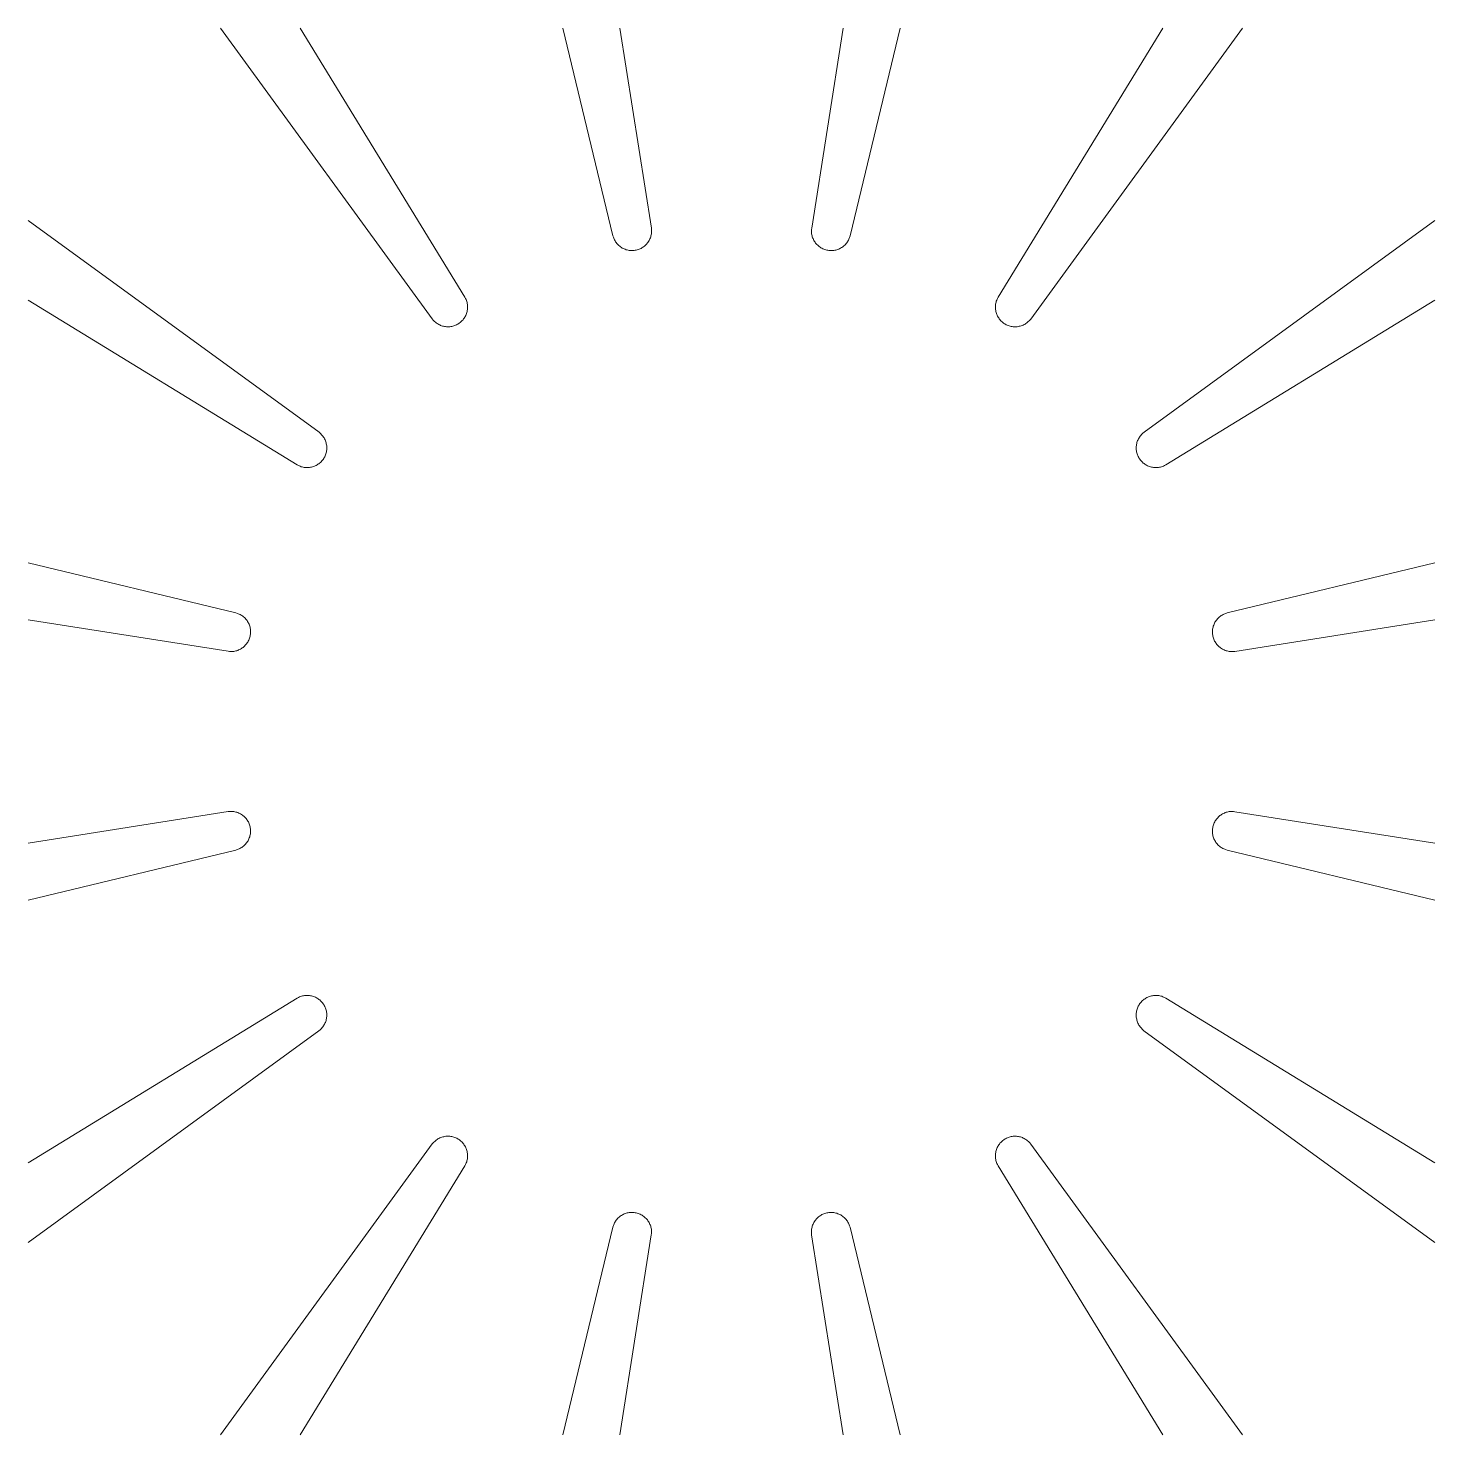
# Model space of a CAD drawing. Extents: x -21.5 to 21.5, y -21.5 to 21.5.
import ezdxf

# ---------------------------------------------------------------- set-up
doc = ezdxf.new("R2010")
doc.units = 0
doc.header["$MEASUREMENT"] = 0
doc.layers.add('Design', color=7, linetype='Continuous', lineweight=0)

msp = doc.modelspace()

# ---------------------------------------------------------------- linework, layer by layer
at = {"layer": 'Design', "linetype": 'Continuous', "lineweight": 0, "ltscale": 2, "flags": 128}
for points in [[(-15.616, 21.5), (-9.149, 12.615), (-9.119, 12.578), (-9.098, 12.555), (-9.076, 12.533), (-9.052, 12.512), (-9.028, 12.492), (-9.002, 12.474), (-8.975, 12.457), (-8.948, 12.442), (-8.92, 12.428), (-8.891, 12.415), (-8.862, 12.404), (-8.832, 12.395), (-8.801, 12.387), (-8.771, 12.381), (-8.74, 12.376), (-8.708, 12.373), (-8.677, 12.372), (-8.646, 12.372), (-8.614, 12.374), (-8.583, 12.377), (-8.552, 12.383), (-8.521, 12.389), (-8.491, 12.398), (-8.461, 12.408), (-8.432, 12.419), (-8.403, 12.432), (-8.376, 12.447), (-8.349, 12.463), (-8.322, 12.48), (-8.297, 12.499), (-8.273, 12.519), (-8.25, 12.54), (-8.228, 12.562), (-8.207, 12.586), (-8.187, 12.61), (-8.169, 12.636), (-8.152, 12.662), (-8.137, 12.69), (-8.123, 12.718), (-8.11, 12.747), (-8.099, 12.776), (-8.09, 12.806), (-8.082, 12.836), (-8.075, 12.867), (-8.071, 12.898), (-8.068, 12.93), (-8.066, 12.961), (-8.067, 12.992), (-8.069, 13.024), (-8.072, 13.055), (-8.077, 13.086), (-8.084, 13.117), (-8.092, 13.147), (-8.102, 13.177), (-8.114, 13.206), (-8.127, 13.234), (-8.148, 13.274), (-13.18, 21.5)], [(-5.154, 21.5), (-3.625, 15.155), (-3.612, 15.11), (-3.601, 15.081), (-3.589, 15.052), (-3.575, 15.024), (-3.56, 14.996), (-3.543, 14.97), (-3.525, 14.944), (-3.506, 14.919), (-3.485, 14.895), (-3.463, 14.873), (-3.44, 14.851), (-3.416, 14.831), (-3.391, 14.812), (-3.365, 14.795), (-3.338, 14.778), (-3.311, 14.764), (-3.282, 14.75), (-3.253, 14.739), (-3.223, 14.728), (-3.193, 14.72), (-3.162, 14.713), (-3.131, 14.707), (-3.1, 14.703), (-3.069, 14.701), (-3.038, 14.701), (-3.006, 14.702), (-2.975, 14.704), (-2.944, 14.709), (-2.913, 14.715), (-2.882, 14.722), (-2.852, 14.732), (-2.823, 14.742), (-2.794, 14.755), (-2.766, 14.768), (-2.738, 14.784), (-2.712, 14.8), (-2.686, 14.818), (-2.661, 14.838), (-2.637, 14.858), (-2.615, 14.88), (-2.593, 14.903), (-2.573, 14.927), (-2.554, 14.952), (-2.537, 14.978), (-2.521, 15.005), (-2.506, 15.033), (-2.492, 15.061), (-2.481, 15.09), (-2.47, 15.12), (-2.462, 15.15), (-2.455, 15.181), (-2.449, 15.212), (-2.445, 15.243), (-2.443, 15.274), (-2.443, 15.306), (-2.444, 15.337), (-2.448, 15.382), (-3.412, 21.5)], [(3.413, 21.5), (2.451, 15.389), (2.446, 15.342), (2.444, 15.311), (2.445, 15.279), (2.447, 15.248), (2.45, 15.217), (2.455, 15.186), (2.462, 15.155), (2.47, 15.125), (2.48, 15.095), (2.492, 15.066), (2.505, 15.037), (2.519, 15.01), (2.535, 14.982), (2.553, 14.956), (2.571, 14.931), (2.591, 14.907), (2.613, 14.884), (2.635, 14.862), (2.658, 14.841), (2.683, 14.821), (2.709, 14.803), (2.735, 14.786), (2.762, 14.771), (2.791, 14.757), (2.819, 14.744), (2.849, 14.733), (2.879, 14.724), (2.909, 14.716), (2.94, 14.709), (2.971, 14.705), (3.002, 14.702), (3.034, 14.7), (3.065, 14.701), (3.096, 14.703), (3.128, 14.706), (3.159, 14.711), (3.189, 14.718), (3.22, 14.726), (3.249, 14.736), (3.279, 14.748), (3.307, 14.761), (3.335, 14.775), (3.362, 14.791), (3.388, 14.809), (3.414, 14.827), (3.438, 14.847), (3.461, 14.869), (3.483, 14.891), (3.504, 14.914), (3.523, 14.939), (3.542, 14.965), (3.558, 14.991), (3.574, 15.018), (3.588, 15.047), (3.6, 15.075), (3.611, 15.105), (3.625, 15.148), (5.155, 21.5)], [(13.181, 21.5), (8.153, 13.28), (8.131, 13.238), (8.117, 13.21), (8.106, 13.181), (8.095, 13.151), (8.087, 13.121), (8.08, 13.09), (8.074, 13.059), (8.07, 13.028), (8.068, 12.997), (8.068, 12.966), (8.069, 12.934), (8.072, 12.903), (8.076, 12.872), (8.082, 12.841), (8.089, 12.81), (8.099, 12.78), (8.109, 12.751), (8.122, 12.722), (8.135, 12.694), (8.151, 12.666), (8.167, 12.64), (8.185, 12.614), (8.205, 12.589), (8.225, 12.565), (8.247, 12.543), (8.27, 12.521), (8.294, 12.501), (8.319, 12.482), (8.345, 12.465), (8.372, 12.448), (8.4, 12.434), (8.428, 12.42), (8.457, 12.409), (8.487, 12.398), (8.517, 12.39), (8.548, 12.383), (8.579, 12.377), (8.61, 12.373), (8.641, 12.371), (8.673, 12.371), (8.704, 12.372), (8.735, 12.374), (8.767, 12.379), (8.797, 12.385), (8.828, 12.392), (8.858, 12.402), (8.887, 12.412), (8.916, 12.425), (8.945, 12.438), (8.972, 12.454), (8.999, 12.47), (9.024, 12.488), (9.049, 12.508), (9.073, 12.528), (9.096, 12.55), (9.117, 12.573), (9.146, 12.608), (15.617, 21.5)], [(-21.5, 13.181), (-13.28, 8.153), (-13.238, 8.131), (-13.21, 8.117), (-13.181, 8.106), (-13.151, 8.095), (-13.121, 8.087), (-13.09, 8.08), (-13.059, 8.074), (-13.028, 8.07), (-12.997, 8.068), (-12.966, 8.068), (-12.934, 8.069), (-12.903, 8.072), (-12.872, 8.076), (-12.841, 8.082), (-12.81, 8.089), (-12.78, 8.099), (-12.751, 8.109), (-12.722, 8.122), (-12.694, 8.135), (-12.666, 8.151), (-12.64, 8.167), (-12.614, 8.185), (-12.589, 8.205), (-12.565, 8.225), (-12.543, 8.247), (-12.521, 8.27), (-12.501, 8.294), (-12.482, 8.319), (-12.465, 8.345), (-12.448, 8.372), (-12.434, 8.4), (-12.42, 8.428), (-12.409, 8.457), (-12.398, 8.487), (-12.39, 8.517), (-12.383, 8.548), (-12.377, 8.579), (-12.373, 8.61), (-12.371, 8.641), (-12.371, 8.673), (-12.372, 8.704), (-12.374, 8.735), (-12.379, 8.767), (-12.385, 8.797), (-12.392, 8.828), (-12.402, 8.858), (-12.412, 8.887), (-12.425, 8.916), (-12.438, 8.945), (-12.454, 8.972), (-12.47, 8.999), (-12.488, 9.024), (-12.508, 9.049), (-12.528, 9.073), (-12.55, 9.096), (-12.573, 9.117), (-12.608, 9.146), (-21.5, 15.617)], [(21.5, 15.616), (12.615, 9.149), (12.578, 9.119), (12.555, 9.098), (12.533, 9.076), (12.512, 9.052), (12.492, 9.028), (12.474, 9.002), (12.457, 8.975), (12.442, 8.948), (12.428, 8.92), (12.415, 8.891), (12.404, 8.862), (12.395, 8.832), (12.387, 8.801), (12.381, 8.771), (12.376, 8.74), (12.373, 8.708), (12.372, 8.677), (12.372, 8.646), (12.374, 8.614), (12.377, 8.583), (12.383, 8.552), (12.389, 8.521), (12.398, 8.491), (12.408, 8.461), (12.419, 8.432), (12.432, 8.403), (12.447, 8.376), (12.463, 8.349), (12.48, 8.322), (12.499, 8.297), (12.519, 8.273), (12.54, 8.25), (12.562, 8.228), (12.586, 8.207), (12.61, 8.187), (12.636, 8.169), (12.662, 8.152), (12.69, 8.137), (12.718, 8.123), (12.747, 8.11), (12.776, 8.099), (12.806, 8.09), (12.836, 8.082), (12.867, 8.075), (12.898, 8.071), (12.93, 8.068), (12.961, 8.066), (12.992, 8.067), (13.024, 8.069), (13.055, 8.072), (13.086, 8.077), (13.117, 8.084), (13.147, 8.092), (13.177, 8.102), (13.206, 8.114), (13.234, 8.127), (13.274, 8.148), (21.5, 13.18)], [(-21.5, 3.413), (-15.389, 2.451), (-15.342, 2.446), (-15.311, 2.444), (-15.279, 2.445), (-15.248, 2.447), (-15.217, 2.45), (-15.186, 2.455), (-15.155, 2.462), (-15.125, 2.47), (-15.095, 2.48), (-15.066, 2.492), (-15.037, 2.505), (-15.01, 2.519), (-14.982, 2.535), (-14.956, 2.553), (-14.931, 2.571), (-14.907, 2.591), (-14.884, 2.613), (-14.862, 2.635), (-14.841, 2.658), (-14.821, 2.683), (-14.803, 2.709), (-14.786, 2.735), (-14.771, 2.762), (-14.757, 2.791), (-14.744, 2.819), (-14.733, 2.849), (-14.724, 2.879), (-14.716, 2.909), (-14.709, 2.94), (-14.705, 2.971), (-14.702, 3.002), (-14.7, 3.034), (-14.701, 3.065), (-14.703, 3.096), (-14.706, 3.128), (-14.711, 3.159), (-14.718, 3.189), (-14.726, 3.22), (-14.736, 3.249), (-14.748, 3.279), (-14.761, 3.307), (-14.775, 3.335), (-14.791, 3.362), (-14.809, 3.388), (-14.827, 3.414), (-14.847, 3.438), (-14.869, 3.461), (-14.891, 3.483), (-14.914, 3.504), (-14.939, 3.523), (-14.965, 3.542), (-14.991, 3.558), (-15.018, 3.574), (-15.047, 3.588), (-15.075, 3.6), (-15.105, 3.611), (-15.148, 3.625), (-21.5, 5.155)], [(21.5, 5.154), (15.155, 3.625), (15.11, 3.612), (15.081, 3.601), (15.052, 3.589), (15.024, 3.575), (14.996, 3.56), (14.97, 3.543), (14.944, 3.525), (14.919, 3.506), (14.895, 3.485), (14.873, 3.463), (14.851, 3.44), (14.831, 3.416), (14.812, 3.391), (14.795, 3.365), (14.778, 3.338), (14.764, 3.311), (14.75, 3.282), (14.739, 3.253), (14.728, 3.223), (14.72, 3.193), (14.713, 3.162), (14.707, 3.131), (14.703, 3.1), (14.701, 3.069), (14.701, 3.038), (14.702, 3.006), (14.704, 2.975), (14.709, 2.944), (14.715, 2.913), (14.722, 2.882), (14.732, 2.852), (14.742, 2.823), (14.755, 2.794), (14.768, 2.766), (14.784, 2.738), (14.8, 2.712), (14.818, 2.686), (14.838, 2.661), (14.858, 2.637), (14.88, 2.615), (14.903, 2.593), (14.927, 2.573), (14.952, 2.554), (14.978, 2.537), (15.005, 2.521), (15.033, 2.506), (15.061, 2.492), (15.09, 2.481), (15.12, 2.47), (15.15, 2.462), (15.181, 2.455), (15.212, 2.449), (15.243, 2.445), (15.274, 2.443), (15.306, 2.443), (15.337, 2.444), (15.382, 2.448), (21.5, 3.412)], [(-21.5, -5.154), (-15.155, -3.625), (-15.11, -3.612), (-15.081, -3.601), (-15.052, -3.589), (-15.024, -3.575), (-14.996, -3.56), (-14.97, -3.543), (-14.944, -3.525), (-14.919, -3.506), (-14.895, -3.485), (-14.873, -3.463), (-14.851, -3.44), (-14.831, -3.416), (-14.812, -3.391), (-14.795, -3.365), (-14.778, -3.338), (-14.764, -3.311), (-14.75, -3.282), (-14.739, -3.253), (-14.728, -3.223), (-14.72, -3.193), (-14.713, -3.162), (-14.707, -3.131), (-14.703, -3.1), (-14.701, -3.069), (-14.701, -3.038), (-14.702, -3.006), (-14.704, -2.975), (-14.709, -2.944), (-14.715, -2.913), (-14.722, -2.882), (-14.732, -2.852), (-14.742, -2.823), (-14.755, -2.794), (-14.768, -2.766), (-14.784, -2.738), (-14.8, -2.712), (-14.818, -2.686), (-14.838, -2.661), (-14.858, -2.637), (-14.88, -2.615), (-14.903, -2.593), (-14.927, -2.573), (-14.952, -2.554), (-14.978, -2.537), (-15.005, -2.521), (-15.033, -2.506), (-15.061, -2.492), (-15.09, -2.481), (-15.12, -2.47), (-15.15, -2.462), (-15.181, -2.455), (-15.212, -2.449), (-15.243, -2.445), (-15.274, -2.443), (-15.306, -2.443), (-15.337, -2.444), (-15.382, -2.448), (-21.5, -3.412)], [(21.5, -3.413), (15.389, -2.451), (15.342, -2.446), (15.311, -2.444), (15.279, -2.445), (15.248, -2.447), (15.217, -2.45), (15.186, -2.455), (15.155, -2.462), (15.125, -2.47), (15.095, -2.48), (15.066, -2.492), (15.037, -2.505), (15.01, -2.519), (14.982, -2.535), (14.956, -2.553), (14.931, -2.571), (14.907, -2.591), (14.884, -2.613), (14.862, -2.635), (14.841, -2.658), (14.821, -2.683), (14.803, -2.709), (14.786, -2.735), (14.771, -2.762), (14.757, -2.791), (14.744, -2.819), (14.733, -2.849), (14.724, -2.879), (14.716, -2.909), (14.709, -2.94), (14.705, -2.971), (14.702, -3.002), (14.7, -3.034), (14.701, -3.065), (14.703, -3.096), (14.706, -3.128), (14.711, -3.159), (14.718, -3.189), (14.726, -3.22), (14.736, -3.249), (14.748, -3.279), (14.761, -3.307), (14.775, -3.335), (14.791, -3.362), (14.809, -3.388), (14.827, -3.414), (14.847, -3.438), (14.869, -3.461), (14.891, -3.483), (14.914, -3.504), (14.939, -3.523), (14.965, -3.542), (14.991, -3.558), (15.018, -3.574), (15.047, -3.588), (15.075, -3.6), (15.105, -3.611), (15.148, -3.625), (21.5, -5.155)], [(-21.5, -15.616), (-12.615, -9.149), (-12.578, -9.119), (-12.555, -9.098), (-12.533, -9.076), (-12.512, -9.052), (-12.492, -9.028), (-12.474, -9.002), (-12.457, -8.975), (-12.442, -8.948), (-12.428, -8.92), (-12.415, -8.891), (-12.404, -8.862), (-12.395, -8.832), (-12.387, -8.801), (-12.381, -8.771), (-12.376, -8.74), (-12.373, -8.708), (-12.372, -8.677), (-12.372, -8.646), (-12.374, -8.614), (-12.377, -8.583), (-12.383, -8.552), (-12.389, -8.521), (-12.398, -8.491), (-12.408, -8.461), (-12.419, -8.432), (-12.432, -8.403), (-12.447, -8.376), (-12.463, -8.349), (-12.48, -8.322), (-12.499, -8.297), (-12.519, -8.273), (-12.54, -8.25), (-12.562, -8.228), (-12.586, -8.207), (-12.61, -8.187), (-12.636, -8.169), (-12.662, -8.152), (-12.69, -8.137), (-12.718, -8.123), (-12.747, -8.11), (-12.776, -8.099), (-12.806, -8.09), (-12.836, -8.082), (-12.867, -8.075), (-12.898, -8.071), (-12.93, -8.068), (-12.961, -8.066), (-12.992, -8.067), (-13.024, -8.069), (-13.055, -8.072), (-13.086, -8.077), (-13.117, -8.084), (-13.147, -8.092), (-13.177, -8.102), (-13.206, -8.114), (-13.234, -8.127), (-13.274, -8.148), (-21.5, -13.18)], [(21.5, -13.181), (13.28, -8.153), (13.238, -8.131), (13.21, -8.117), (13.181, -8.106), (13.151, -8.095), (13.121, -8.087), (13.09, -8.08), (13.059, -8.074), (13.028, -8.07), (12.997, -8.068), (12.966, -8.068), (12.934, -8.069), (12.903, -8.072), (12.872, -8.076), (12.841, -8.082), (12.81, -8.089), (12.78, -8.099), (12.751, -8.109), (12.722, -8.122), (12.694, -8.135), (12.666, -8.151), (12.64, -8.167), (12.614, -8.185), (12.589, -8.205), (12.565, -8.225), (12.543, -8.247), (12.521, -8.27), (12.501, -8.294), (12.482, -8.319), (12.465, -8.345), (12.448, -8.372), (12.434, -8.4), (12.42, -8.428), (12.409, -8.457), (12.398, -8.487), (12.39, -8.517), (12.383, -8.548), (12.377, -8.579), (12.373, -8.61), (12.371, -8.641), (12.371, -8.673), (12.372, -8.704), (12.374, -8.735), (12.379, -8.767), (12.385, -8.797), (12.392, -8.828), (12.402, -8.858), (12.412, -8.887), (12.425, -8.916), (12.438, -8.945), (12.454, -8.972), (12.47, -8.999), (12.488, -9.024), (12.508, -9.049), (12.528, -9.073), (12.55, -9.096), (12.573, -9.117), (12.608, -9.146), (21.5, -15.617)], [(-13.181, -21.5), (-8.153, -13.28), (-8.131, -13.238), (-8.117, -13.21), (-8.106, -13.181), (-8.095, -13.151), (-8.087, -13.121), (-8.08, -13.09), (-8.074, -13.059), (-8.07, -13.028), (-8.068, -12.997), (-8.068, -12.966), (-8.069, -12.934), (-8.072, -12.903), (-8.076, -12.872), (-8.082, -12.841), (-8.089, -12.81), (-8.099, -12.78), (-8.109, -12.751), (-8.122, -12.722), (-8.135, -12.694), (-8.151, -12.666), (-8.167, -12.64), (-8.185, -12.614), (-8.205, -12.589), (-8.225, -12.565), (-8.247, -12.543), (-8.27, -12.521), (-8.294, -12.501), (-8.319, -12.482), (-8.345, -12.465), (-8.372, -12.448), (-8.4, -12.434), (-8.428, -12.42), (-8.457, -12.409), (-8.487, -12.398), (-8.517, -12.39), (-8.548, -12.383), (-8.579, -12.377), (-8.61, -12.373), (-8.641, -12.371), (-8.673, -12.371), (-8.704, -12.372), (-8.735, -12.374), (-8.767, -12.379), (-8.797, -12.385), (-8.828, -12.392), (-8.858, -12.402), (-8.887, -12.412), (-8.916, -12.425), (-8.945, -12.438), (-8.972, -12.454), (-8.999, -12.47), (-9.024, -12.488), (-9.049, -12.508), (-9.073, -12.528), (-9.096, -12.55), (-9.117, -12.573), (-9.146, -12.608), (-15.617, -21.5)], [(15.616, -21.5), (9.149, -12.615), (9.119, -12.578), (9.098, -12.555), (9.076, -12.533), (9.052, -12.512), (9.028, -12.492), (9.002, -12.474), (8.975, -12.457), (8.948, -12.442), (8.92, -12.428), (8.891, -12.415), (8.862, -12.404), (8.832, -12.395), (8.801, -12.387), (8.771, -12.381), (8.74, -12.376), (8.708, -12.373), (8.677, -12.372), (8.646, -12.372), (8.614, -12.374), (8.583, -12.377), (8.552, -12.383), (8.521, -12.389), (8.491, -12.398), (8.461, -12.408), (8.432, -12.419), (8.403, -12.432), (8.376, -12.447), (8.349, -12.463), (8.322, -12.48), (8.297, -12.499), (8.273, -12.519), (8.25, -12.54), (8.228, -12.562), (8.207, -12.586), (8.187, -12.61), (8.169, -12.636), (8.152, -12.662), (8.137, -12.69), (8.123, -12.718), (8.11, -12.747), (8.099, -12.776), (8.09, -12.806), (8.082, -12.836), (8.075, -12.867), (8.071, -12.898), (8.068, -12.93), (8.066, -12.961), (8.067, -12.992), (8.069, -13.024), (8.072, -13.055), (8.077, -13.086), (8.084, -13.117), (8.092, -13.147), (8.102, -13.177), (8.114, -13.206), (8.127, -13.234), (8.148, -13.274), (13.18, -21.5)], [(-3.413, -21.5), (-2.451, -15.389), (-2.446, -15.342), (-2.444, -15.311), (-2.445, -15.279), (-2.447, -15.248), (-2.45, -15.217), (-2.455, -15.186), (-2.462, -15.155), (-2.47, -15.125), (-2.48, -15.095), (-2.492, -15.066), (-2.505, -15.037), (-2.519, -15.01), (-2.535, -14.982), (-2.553, -14.956), (-2.571, -14.931), (-2.591, -14.907), (-2.613, -14.884), (-2.635, -14.862), (-2.658, -14.841), (-2.683, -14.821), (-2.709, -14.803), (-2.735, -14.786), (-2.762, -14.771), (-2.791, -14.757), (-2.819, -14.744), (-2.849, -14.733), (-2.879, -14.724), (-2.909, -14.716), (-2.94, -14.709), (-2.971, -14.705), (-3.002, -14.702), (-3.034, -14.7), (-3.065, -14.701), (-3.096, -14.703), (-3.128, -14.706), (-3.159, -14.711), (-3.189, -14.718), (-3.22, -14.726), (-3.249, -14.736), (-3.279, -14.748), (-3.307, -14.761), (-3.335, -14.775), (-3.362, -14.791), (-3.388, -14.809), (-3.414, -14.827), (-3.438, -14.847), (-3.461, -14.869), (-3.483, -14.891), (-3.504, -14.914), (-3.523, -14.939), (-3.542, -14.965), (-3.558, -14.991), (-3.574, -15.018), (-3.588, -15.047), (-3.6, -15.075), (-3.611, -15.105), (-3.625, -15.148), (-5.155, -21.5)], [(5.154, -21.5), (3.625, -15.155), (3.612, -15.11), (3.601, -15.081), (3.589, -15.052), (3.575, -15.024), (3.56, -14.996), (3.543, -14.97), (3.525, -14.944), (3.506, -14.919), (3.485, -14.895), (3.463, -14.873), (3.44, -14.851), (3.416, -14.831), (3.391, -14.812), (3.365, -14.795), (3.338, -14.778), (3.311, -14.764), (3.282, -14.75), (3.253, -14.739), (3.223, -14.728), (3.193, -14.72), (3.162, -14.713), (3.131, -14.707), (3.1, -14.703), (3.069, -14.701), (3.038, -14.701), (3.006, -14.702), (2.975, -14.704), (2.944, -14.709), (2.913, -14.715), (2.882, -14.722), (2.852, -14.732), (2.823, -14.742), (2.794, -14.755), (2.766, -14.768), (2.738, -14.784), (2.712, -14.8), (2.686, -14.818), (2.661, -14.838), (2.637, -14.858), (2.615, -14.88), (2.593, -14.903), (2.573, -14.927), (2.554, -14.952), (2.537, -14.978), (2.521, -15.005), (2.506, -15.033), (2.492, -15.061), (2.481, -15.09), (2.47, -15.12), (2.462, -15.15), (2.455, -15.181), (2.449, -15.212), (2.445, -15.243), (2.443, -15.274), (2.443, -15.306), (2.444, -15.337), (2.448, -15.382), (3.412, -21.5)]]:
    msp.add_lwpolyline(points, dxfattribs=at)

doc.saveas('drawing.dxf')
